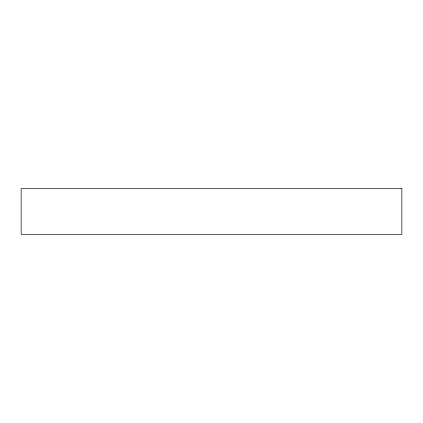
<?xml version="1.0" encoding="UTF-8"?>
<svg xmlns="http://www.w3.org/2000/svg" width="423" height="423" viewBox="0 0 423 423"><rect width="100%" height="100%" fill="white"/><g stroke="black" fill="none" stroke-linecap="round" stroke-linejoin="round"><path stroke-width="0.63" d="M401.85 188.658L21.15 188.658L21.15 234.342L401.85 234.342L401.85 188.658"/></g></svg>
